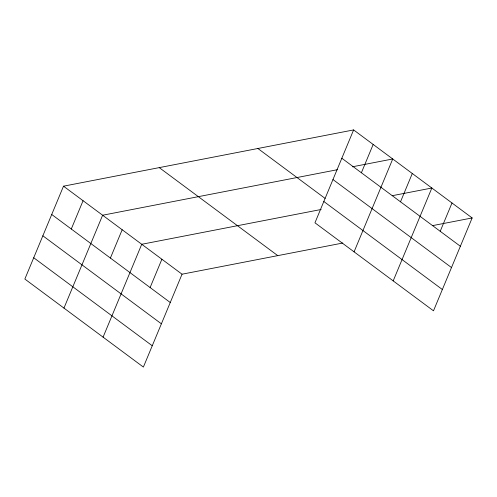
<?xml version="1.0" encoding="UTF-8"?>
<svg xmlns="http://www.w3.org/2000/svg" width="497" height="497" viewBox="0 0 497 497"><rect width="100%" height="100%" fill="white"/><g stroke="black" fill="none" stroke-linecap="round" stroke-linejoin="round"><path stroke-width="0.75" d="M353.615 129.928L314.955 222.799L433.49 310.818L472.15 217.947L353.615 129.928L63.51 186.182L24.85 279.053L143.385 367.072L182.045 274.201L342.787 243.027M71.282 229.018L83.067 200.707M63.964 308.097L102.624 215.226L337.388 169.707M110.396 258.061L122.181 229.751M103.084 337.146L141.738 244.275L321.168 209.479M150.106 287.546L161.892 259.235M361.387 172.763L373.172 144.453M354.075 251.849L392.736 158.978L352.342 166.806M400.507 201.807L412.293 173.496M393.189 280.892L431.85 188.021L392.208 195.706M440.212 231.298L451.997 202.981M432.508 225.632L472.15 217.947M341.83 158.239L460.365 246.257M332.965 179.547L451.5 267.56M257.881 148.491L325.113 198.415M323.827 201.496L442.361 289.515M159.245 167.619L277.78 255.638M63.51 186.182L182.045 274.201M51.725 214.493L170.26 302.511M42.854 235.795L161.388 323.814M33.721 257.75L152.25 345.763"/></g></svg>
